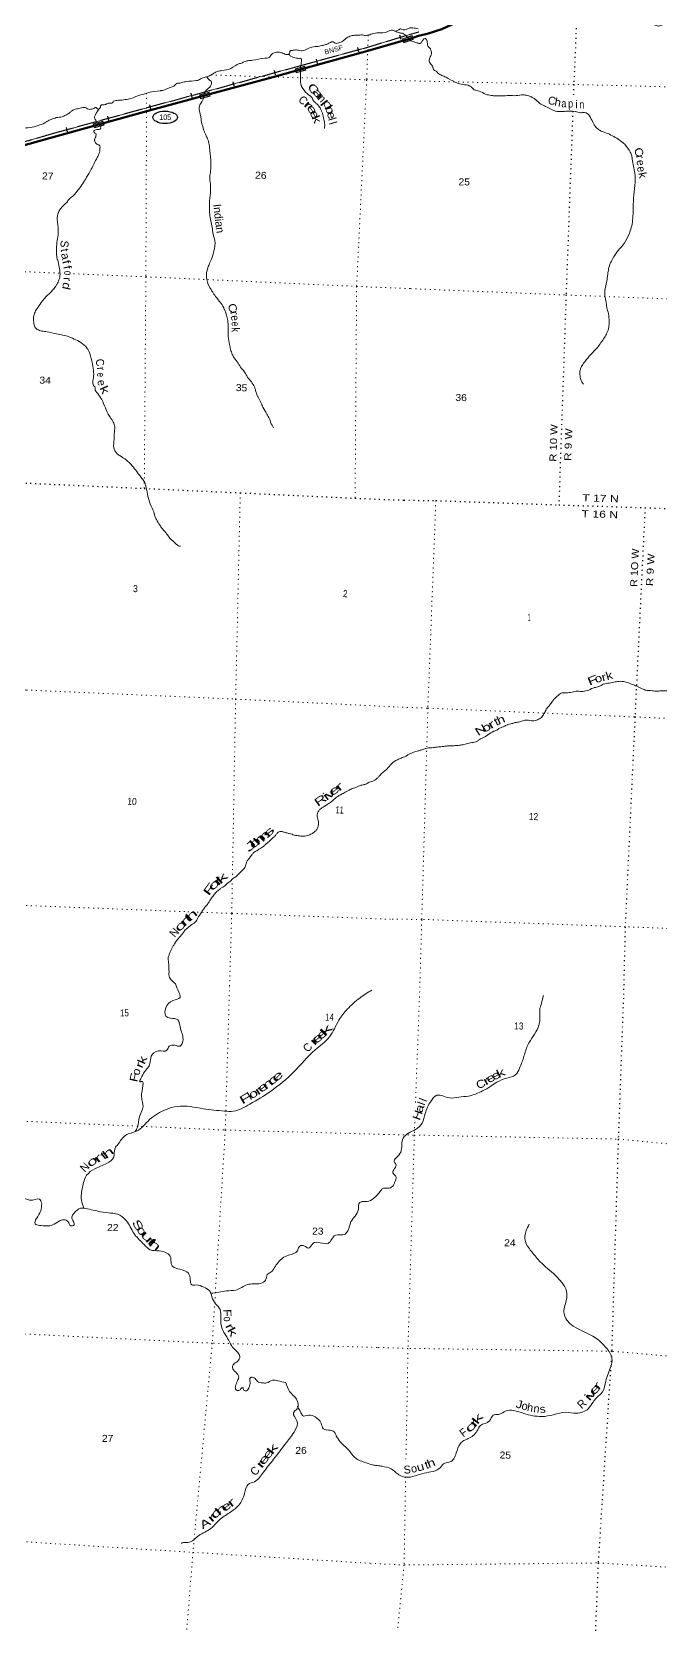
# Model space of a CAD drawing. Header units: feet. Extents: x -757852 to -501257, y -360805 to -170898.
# Drawn here: x -730888 to -715126, y -233572 to -193615 of the extents above; entities that cross this region are included whole.
import ezdxf
from ezdxf.enums import TextEntityAlignment as Align

# ---------------------------------------------------------------- set-up
doc = ezdxf.new("R2010")
doc.units = ezdxf.units.FT
doc.header["$LTSCALE"] = 80
doc.linetypes.add('DOTTED', pattern=[1.5, 0.3, -1.2])
doc.linetypes.add('LONG_DASHED', pattern=[7.5, 6, -1.5])
for name, color, linetype, lineweight in [('17', 7, 'Continuous', 25), ('23', 7, 'Continuous', 70), ('34', 7, 'Continuous', 13), ('39', 7, 'Continuous', 13), ('41', 7, 'Continuous', 13), ('59', 7, 'Continuous', 13), ('6', 7, 'DOTTED', 25), ('63', 7, 'Continuous', 25), ('7', 7, 'DOTTED', 13)]:
    doc.layers.add(name, color=color, linetype=linetype, lineweight=lineweight)

msp = doc.modelspace()

# ---------------------------------------------------------------- linework, layer by layer
at = {"layer": '17'}
msp.add_ellipse((-727544.98, -195760.57), major_axis=(-309.24, 1), ratio=0.500121, dxfattribs=at)
at = {"layer": '23'}
for points in [[(-721185.01, -193716.75), (-720971.06, -193665.58), (-720599.63, -193543.94), (-720242.95, -193384.14), (-719904.93, -193187.93), (-719229.95, -192797.52), (-719208.37, -192787.66), (-719031.14, -192718.95), (-718847.7, -192669.14), (-718660.06, -192638.79), (-718470.27, -192628.21), (-715157.02, -192718.63), (-714167.89, -192745.64)], [(-732021.19, -196715.3), (-729087.28, -195903.12), (-728004.97, -195603.53), (-726429.8, -195178.03), (-724839.86, -194748.56), (-724029.02, -194524.42), (-722459.33, -194090.52), (-721332.12, -193765.6), (-721185.01, -193716.75)]]:
    msp.add_lwpolyline(points, dxfattribs=at)
at = {"layer": '34'}
msp.add_line((-732499.17, -196766.34), (-730308.95, -196153.67), dxfattribs=at)
msp.add_lwpolyline([(-730308.95, -196153.67), (-724234.04, -194487.69), (-722564.03, -194030.72), (-721180.16, -193616.15)], dxfattribs=at)
at = {"layer": '39'}
msp.add_line((-718120.17, -218043.97), (-718048.18, -217796.38), dxfattribs=at)
for points in [[(-715333.99, -192765.36), (-715408.68, -193005.01), (-715412.41, -193075.4), (-715378.96, -193267.53), (-715365.74, -193302.09), (-715282.38, -193424.99), (-715250.8, -193447.92), (-715192.98, -193465.46), (-715165.02, -193472.19), (-715110.42, -193457.43), (-714943.35, -193360.87), (-714816.46, -193265.34), (-714742.72, -193206.74), (-714672.15, -193113.84), (-714614.85, -193070.96), (-714600.6, -193063.25), (-714558.15, -193052.22), (-714476.39, -193076.39), (-714429.34, -193123.87), (-714415.87, -193148.37), (-714399.24, -193207.18), (-714394.47, -193340.21), (-714403.88, -193396.36), (-714438.41, -193494.19), (-714491.97, -193712.36), (-714512.89, -193828.65), (-714514.72, -193903.11), (-714497.62, -193861.25), (-714475.87, -193793.31), (-714377.28, -193622.57), (-714368.8, -193604.66), (-714327.21, -193464.72), (-714306.62, -193279.95), (-714307.1, -193217.52), (-714364.99, -193038.87), (-714380.56, -193018.35), (-714433.82, -192978.77), (-714517.89, -192966.62), (-714609.07, -192998.6), (-714918.8, -193260.79), (-714982.11, -193303.53), (-715069.52, -193345.67), (-715101.74, -193348.9), (-715161.62, -193333.32), (-715258.16, -193256.42), (-715323.1, -193178.98), (-715330.21, -193154.01), (-715335.72, -193142.4), (-715347.77, -193079.08), (-715320.34, -192895.19), (-715287.26, -192813.23), (-715269.82, -192767.84)], [(-724400.9, -194086.98), (-724297.95, -194072.88), (-724197.63, -194074.79), (-724127.99, -194091.62), (-724077.56, -194085.54), (-723938.68, -194024.51), (-723782.53, -193984.31), (-723683.83, -193976.08), (-723608.88, -193958.87), (-723582.58, -193953.87), (-723499.3, -193928.93), (-723417.56, -193891.85), (-723326.26, -193867.23), (-723281.3, -193899.2), (-723217.06, -193899.7), (-723158.31, -193885.89), (-723109.26, -193863.64), (-722960.28, -193748.62), (-722907.23, -193726.54), (-722793.87, -193702.77), (-722693.39, -193700.67), (-722556.67, -193695.96), (-722525.05, -193709.27), (-722494.97, -193710.45), (-722470.54, -193701.34), (-722458.35, -193697.79), (-722410, -193689.87)], [(-722410, -193689.87), (-722350.7, -193665.75), (-722197.17, -193641.56), (-721971.23, -193614.15), (-721847.23, -193574.7), (-721785.77, -193595.24), (-721743.43, -193590.85), (-721684.28, -193566.98), (-721647.04, -193538.23), (-721569.78, -193565.43), (-721531.68, -193566.92), (-721403.29, -193517.57), (-721327.02, -193518.54), (-721199.17, -193535.64)], [(-721758.29, -193597.71), (-721671.1, -193642.03), (-721587.12, -193651.36), (-721563.52, -193664.37), (-721516.79, -193702.45), (-721387.1, -193836.97)], [(-721190.23, -193896.81), (-721147.46, -193906.34), (-721050.26, -193791.95), (-721015.93, -193784.74), (-720992.39, -193807.48), (-720973.16, -193842.19), (-720954.12, -193967.51), (-720909.18, -194018.96), (-720876.34, -194072.13), (-720863.61, -194126.82), (-720873.16, -194189.01), (-720911.85, -194292.77), (-720921.02, -194338.86), (-720913.83, -194373.27), (-720838.09, -194479.85), (-720824.88, -194514.42), (-720819.35, -194534.69), (-720810, -194563.11), (-720748.65, -194600.87), (-720699.6, -194648.4), (-720606.63, -194707.09), (-720497.3, -194754.09), (-720271.3, -194876.46), (-720151.84, -194919.7), (-720077.91, -194935.62), (-719898.08, -194974.29), (-719789.93, -195069.59), (-719666.21, -195102.86), (-719503.42, -195181.39), (-719361.52, -195211.08), (-719331.52, -195215.85), (-719231.29, -195224.36), (-718867.5, -195215.22), (-718785.19, -195217.25), (-718603.98, -195199.58), (-718477.61, -195206.73), (-718417.77, -195224.32), (-718350.12, -195250.16), (-718284.81, -195290.03), (-718166.77, -195391.62), (-718059.95, -195458.7), (-718000.36, -195486.35), (-717782, -195592.44), (-717720.17, -195610.07), (-717615.83, -195614.67), (-717587.73, -195615.36), (-717458.95, -195606.46), (-717192.4, -195631.18), (-717122.44, -195644.99), (-717019.86, -195639.47), (-716814.9, -195882.16), (-716735.6, -196006.96), (-716643.07, -196083.75), (-716472.05, -196154.44), (-716180.56, -196308.64), (-716056.21, -196398.31), (-716014.99, -196437.6), (-715875.28, -196638.39), (-715839.21, -196723.86), (-715830.45, -196776.44), (-715827.17, -196806.72), (-715761.62, -197164.77), (-715755.1, -197390.47), (-715786.93, -197705.85), (-715800.79, -198025.69), (-715831.06, -198441.78), (-715875.34, -198609.84), (-715905.42, -198689.64), (-716031.78, -198928.17), (-716079.62, -198995.45), (-716143.53, -199062.33), (-716274.38, -199238.32), (-716349.9, -199369.35), (-716410.04, -199528.97), (-716435.38, -199661.25), (-716440.33, -199699.38), (-716464.69, -199873.98), (-716510.8, -200116.49), (-716514.29, -200176.82), (-716506.66, -200275.68), (-716474.92, -200455.68), (-716460.98, -200542.61), (-716424.18, -200680.46), (-716407.02, -200882.25), (-716414.59, -201027.05), (-716460.29, -201170.9), (-716525.43, -201288.09), (-716610.83, -201412.85), (-716696.14, -201533.58), (-716863.17, -201710.68), (-717016.3, -201894.17), (-717032.84, -201913.89), (-717078.78, -201985.25), (-717135.94, -202104.66), (-717141.13, -202152.86), (-717135.22, -202239.59), (-717130.43, -202290.05)], [(-733143.55, -196713.7), (-733039.54, -196671.44), (-732857.86, -196646.32), (-732530.62, -196489.93), (-732475.49, -196465.9), (-732253.72, -196337.62), (-732150.94, -196275.16), (-731994.03, -196162.46), (-731973.13, -196141.12), (-731952.63, -196129.85), (-731922.4, -196127), (-731705.02, -196165.72), (-731622.73, -196166.92), (-731503.53, -196147.42), (-731408.9, -196141.04), (-731392.79, -196139.66), (-731343.75, -196117.41), (-731232.17, -196087.53), (-731188.91, -196059.01), (-731129.92, -196039.17), (-730926.35, -196018.93), (-730733.57, -195966.05), (-730564.39, -195900.16), (-730451.43, -195834.08), (-730400.46, -195813.92), (-730274.23, -195768.5), (-730124.79, -195746.15), (-730042.98, -195707.06), (-729948.52, -195652.34), (-729892.47, -195604.19), (-729763.85, -195548.79), (-729743.64, -195545.56), (-729605.84, -195512.67), (-729551.79, -195516.81), (-729514.16, -195530.36), (-729460.94, -195556.61), (-729410.82, -195558.58), (-729360.16, -195546.46), (-729311.13, -195524.21), (-729290.53, -195510.92), (-729262.85, -195522.07), (-729247.66, -195544.82), (-729219.81, -195551.95), (-729184.81, -195529.15), (-729169.77, -195503.56), (-729166.46, -195469.44), (-729153.9, -195455.84), (-729141.56, -195448.26), (-729048.95, -195441.82), (-728977.39, -195408.36), (-728913.08, -195406.85), (-728858.25, -195390.87), (-728851.39, -195368.98), (-728814.46, -195348.27), (-728677.19, -195329.48), (-728333.28, -195262.37), (-728255.7, -195229.15), (-728052.59, -195168.61), (-727956.97, -195136.1), (-727672.2, -195092.87), (-727647.99, -195089.79), (-727503.87, -195049.1), (-727422.06, -195010.01), (-727365.15, -194992.09), (-727328.44, -194977.42), (-727253.65, -194911.87), (-727166.82, -194899.15), (-727124.1, -194884.71), (-727014.83, -194862.8), (-726754.88, -194838.74), (-726730.67, -194835.65), (-726642.46, -194786.75), (-726536.82, -194754.63), (-726420.84, -194714.85), (-726334.4, -194659.83), (-726322.06, -194652.25), (-726230.07, -194609.53), (-726118.8, -194587.71), (-725897.95, -194535.92), (-725680.42, -194413.52), (-725627.68, -194399.47), (-725537.77, -194358.68), (-725444.62, -194338.16), (-725355.94, -194329.54), (-725044.55, -194273.26), (-724933.52, -194257.47), (-724868.13, -194175.43), (-724826.94, -194148.84), (-724784.15, -194132.39), (-724695.47, -194123.78), (-724605.95, -194145.42), (-724594.06, -194149.9), (-724482.94, -194184.47), (-724434.21, -194170.26), (-724418.48, -194126.57), (-724411.39, -194098.64), (-724400.9, -194086.98)], [(-724440.14, -194178.32), (-724388.32, -194230.47), (-724259.38, -194271.78), (-724179.41, -194280.96), (-724143.25, -194280.35), (-724126.13, -194357.57), (-724144.78, -194477.68), (-724147.15, -194504.98)], [(-721387.92, -193836.69), (-721322.79, -193859.21), (-721229.14, -193889.74), (-721217.43, -193893.87), (-721210.95, -193895.72), (-721190.23, -193896.81)], [(-724147.15, -194504.98), (-724149.24, -194751.44), (-724151.31, -194805.74), (-724131.03, -194957.6), (-724120.15, -194988.24), (-724093.78, -195033.59), (-723935.61, -195202.93), (-723871.29, -195253.79), (-723822.54, -195344.32), (-723782.06, -195388.21), (-723768.49, -195400.82), (-723668.08, -195505.47), (-723629.06, -195587.55), (-723597.59, -195657.27), (-723563.19, -195807.67), (-723547.84, -195878.76), (-723542.51, -196001.84), (-723547.91, -196037.89)], [(-726493.26, -194745.32), (-726485.22, -194770.74), (-726444.74, -194814.63), (-726413.35, -194833.98), (-726380.88, -194877.55), (-726389.37, -194941.67), (-726404.85, -194979.34), (-726513.11, -195079.84), (-726553.67, -195142.7), (-726572.23, -195274.73)], [(-726572.23, -195274.73), (-726603.39, -195340.15), (-726671.87, -195450.27), (-726690.21, -195562.35), (-726655.96, -195716.77), (-726649.56, -195759.31), (-726619.69, -195923.63), (-726525.83, -196199.21), (-726481.41, -196297.63), (-726438.83, -196444.32), (-726419.45, -196620.31), (-726402.95, -196765.98), (-726409.55, -197148.4), (-726424.73, -197282.75), (-726404.58, -197491.01), (-726422.38, -197798.47), (-726432.77, -198069.97), (-726420.72, -198227.55), (-726359.31, -198564.29), (-726327.68, -198734.72), (-726299.61, -198840.55), (-726294.36, -198965.64), (-726299.67, -198999.67), (-726346.16, -199217.39), (-726428.27, -199421.63), (-726470.82, -199536.78), (-726507.28, -199702.52), (-726503.89, -199771.13), (-726434.78, -200011.51), (-726378.09, -200104.36), (-726342.23, -200164.17), (-726164.47, -200398.73), (-726075.48, -200539.18), (-726045.78, -200602.77), (-725975.13, -200855.29), (-725963.02, -200958.48), (-725962.17, -200988.72), (-725960.6, -201262.7), (-725928.05, -201461.35), (-725902.74, -201587.22), (-725859.17, -201707.76), (-725812.44, -201798.21), (-725714.96, -201926.9), (-725625.82, -202063.32), (-725575.61, -202115.64), (-725515.3, -202218.71), (-725337.86, -202461.3), (-725280.48, -202588.42), (-725254.1, -202686.13), (-725224.56, -202753.74), (-725211.61, -202782.46), (-725140.51, -202918.17), (-725092.61, -203030.81), (-724990.89, -203206), (-724927.27, -203327.32), (-724863.11, -203486.93), (-724821.54, -203555.02)], [(-729197.95, -195544.31), (-729293.68, -195698.11), (-729308.94, -195729.74), (-729312.48, -195769.88), (-729296.14, -195814.84), (-729248.78, -195889.2), (-729244.06, -195894.8)], [(-729244.06, -195894.8), (-729162.87, -196005.35), (-729164.4, -196045.58), (-729189.07, -196060.73), (-729234.13, -196065.4), (-729286.67, -196074.01), (-729324.21, -196095.02), (-729334.35, -196108.87), (-729328.72, -196141.86), (-729283.52, -196167.8), (-729286.53, -196246.24), (-729295.54, -196272.08), (-729313.59, -196323.74), (-729310.74, -196354.06), (-729299.93, -196386.71), (-729275.09, -196419.91), (-729210.09, -196452.66), (-729194.28, -196459.32), (-729182.72, -196471.86), (-729177.93, -196504.28), (-729193.26, -196642.65), (-729250.39, -196771.34), (-729395.95, -197059.7), (-729514.22, -197264.54), (-729537.73, -197301.9), (-729582.99, -197382.71), (-729684.92, -197527.76), (-729819.85, -197695.7), (-729861.71, -197740.38), (-729967.5, -197828.9), (-729995.34, -197874.13), (-730032.96, -197912.94), (-730201.12, -198109.79), (-730225.02, -198157.2), (-730246.29, -198240.95), (-730250.14, -198341.51), (-730234.94, -198468.99), (-730226.43, -198666.71), (-730253.71, -198854.97), (-730271.12, -199047.65), (-730272.35, -199079.82), (-730264.78, -199249.31), (-730229.68, -199381.6), (-730192.34, -199560.3), (-730182.07, -199659.39), (-730179.6, -199699.77), (-730208.97, -199837.59), (-730257.53, -199952.52), (-730295.85, -200009.42), (-730444.96, -200180.83), (-730484.44, -200215.54), (-730652.52, -200410.37), (-730758.61, -200559.3), (-730792.92, -200616.36), (-730841.87, -200741.33), (-730847.41, -200833.77), (-730846.02, -200849.93), (-730835.44, -200940.98), (-730800.97, -201036.99), (-730752.46, -201081.18), (-730633.63, -201124.1), (-730499.84, -201143.43), (-730270.98, -201196.7), (-729952.43, -201267.57), (-729869.53, -201305.05), (-729703.97, -201386.06), (-729536.09, -201511.45), (-729497.76, -201559.29), (-729460.35, -201631.24), (-729385.15, -201869.82), (-729378.36, -201902.32), (-729342.02, -202107.16), (-729343.32, -202298.45), (-729356.48, -202432.88), (-729325.17, -202506.61), (-729300.34, -202539.8), (-729301.57, -202571.99), (-729235.86, -202691.37), (-729135.22, -202842.34), (-728942.34, -203258.74), (-728811.07, -203501.54), (-728806.29, -203533.95), (-728824.4, -203692.35), (-728826.62, -203855.4), (-728837.93, -203993.93), (-728838.63, -204012.02), (-728823.35, -204085.13), (-728805, -204130.16), (-728780.24, -204165.37), (-728722.18, -204222.02), (-728641.9, -204275.52)], [(-717130.43, -202290.05), (-717096.57, -202383.51), (-717050.07, -202453.13)], [(-728641.9, -204275.52), (-728530.32, -204350.37), (-728367.61, -204505.78), (-728145.82, -204796.43), (-728069.39, -204898.11), (-728025.82, -205018.64), (-727970.2, -205296.75), (-727894.31, -205517.23), (-727817.26, -205707.55), (-727812.25, -205733.92), (-727762.66, -205854.7), (-727679.52, -205990.88), (-727616.67, -206079.95), (-727553.21, -206152.92), (-727374.76, -206369.37), (-727318.47, -206419.9), (-727205.5, -206510.92), (-727155.76, -206522.94)], [(-721760.31, -211898.34), (-721664.56, -211859.21), (-721623.56, -211840.7), (-721568.25, -211816.71), (-721515.19, -211798.68), (-721459.32, -211760.62), (-721383.35, -211723.35), (-721311.48, -211687.94), (-721195.63, -211660.31), (-721124.24, -211636.97), (-721052.93, -211615.63), (-720973.43, -211590.59), (-720892.55, -211581.72), (-720811.75, -211574.86), (-720718.65, -211562.45), (-720595.41, -211551.23), (-720504.32, -211538.74), (-720413.47, -211532.28), (-720322.79, -211529.85), (-720215.78, -211522.01), (-720110.62, -211510.08), (-719986.82, -211484.79), (-719852.56, -211449.84), (-719718.46, -211418.92), (-719654.15, -211371.12), (-719572.15, -211334.09), (-719450.28, -211256.35), (-719299.79, -211167.66), (-719226.07, -211136.35), (-719155.73, -211088.79), (-719067.78, -211054.01), (-718979.68, -211015.22), (-718908.21, -210989.86), (-718843.17, -210974.31), (-718769.69, -210949.04), (-718680.69, -210938.47), (-718465.16, -210884.6), (-718323.17, -210908.37), (-718201.14, -210876.97), (-718106.2, -210818.3), (-718036.02, -210724.4), (-717981.37, -210615.79), (-717911.35, -210525.92), (-717843.35, -210435.96), (-717779.61, -210351.88), (-717706.62, -210288.31), (-717629.37, -210218.87), (-717530.08, -210202.67), (-717370.57, -210190.89), (-717234.55, -210162.05), (-717087.74, -210165.87), (-716956.14, -210146.93), (-716806.61, -210082.38), (-716664.15, -210043.73), (-716551.2, -209987.79), (-716401.03, -209957.5), (-716250.93, -209929.23), (-716119.4, -209912.3), (-715975.33, -209934.14), (-715824.58, -209990.5), (-715713.71, -210037.21), (-715577.35, -210101.04), (-715480.15, -210137.14), (-715357.62, -210144.02), (-715231.48, -210161.12), (-715130.58, -210155.06), (-714961.43, -210153.73), (-714822.02, -210191.51), (-714635.65, -210213.02), (-714543.83, -210283.14), (-714419.21, -210338.45), (-714263.63, -210425.21), (-714149.78, -210498.22), (-714063.27, -210550.01), (-713973.86, -210630.11), (-713896.99, -210721.79), (-713820.28, -210817.5), (-713760.61, -210936.7), (-713691.62, -211024.05), (-713613.3, -211129.89), (-713521.23, -211244.34), (-713449.42, -211362.01), (-713317.87, -211496.16), (-713197.51, -211607.7), (-713106.65, -211701.96), (-713009.76, -211746.1), (-712891.33, -211805.19), (-712758.43, -211854.79), (-712639.6, -211903.83), (-712495.85, -211933.72)], [(-722785.86, -212583.86), (-722741.13, -212567.22), (-722671.72, -212533.27), (-722600.84, -212515.49), (-722511.7, -212492.28), (-722425.85, -212446.79), (-722301.94, -212404.58), (-722223.59, -212342.72), (-722171.85, -212296.09), (-722115.37, -212227.46), (-722020.38, -212148.02), (-721954.06, -212085.76), (-721895.45, -212013.16), (-721760.31, -211898.34)], [(-727287.02, -217504.96), (-727430.93, -217347.15), (-727448.75, -217278.05), (-727445.92, -217191.5), (-727449.58, -217118.84), (-727450.36, -217020.08), (-727463.72, -216937.02), (-727471.38, -216864.22), (-727453.23, -216800.35), (-727424.77, -216728.76), (-727394.18, -216653.21), (-727359.78, -216583.84), (-727319.48, -216518.69), (-727270.63, -216437.71), (-727235.91, -216395.57), (-727184.95, -216335.8), (-727124.52, -216269.31), (-727076.14, -216202.41), (-727059.23, -216176.78), (-727015.58, -216131.9), (-726945.52, -216077.82), (-726883.42, -216021.46), (-726815.76, -215979.4), (-726751.19, -215909.01), (-726712.51, -215831.72), (-726672.34, -215770.6), (-726613.07, -215677.88), (-726560.34, -215601.06), (-726499.85, -215532.55), (-726442.78, -215445.8), (-726394.4, -215378.91), (-726327.1, -215286.46), (-726262.07, -215201.99), (-726183.72, -215140.13), (-726130.03, -215095.58), (-726058.36, -215053.64), (-725996.19, -214995.27), (-725926.2, -214943.21), (-725851.53, -214871.15), (-725763.14, -214809.62), (-725684.33, -214733.67), (-725607.46, -214655.64), (-725531.81, -214553.39), (-725506.97, -214469.59), (-725472.5, -214398.21), (-725416.22, -214335.61), (-725382.54, -214288.38), (-725334.22, -214223.5), (-725284.81, -214186.86), (-725210.94, -214138.96), (-725145.35, -214098.84), (-725094.13, -214068.31), (-725034.1, -214013.9), (-724998.87, -213980.82), (-724941.31, -213940.43), (-724876.81, -213872.06), (-724804.54, -213812.01), (-724756.35, -213751.16), (-724704.42, -213698.49), (-724627.51, -213680.91), (-724549.85, -213701.64), (-724505.97, -213711.17), (-724432.39, -213733.78), (-724358.68, -213752.36), (-724309.11, -213772.15), (-724231.18, -213784.83), (-724139.15, -213795.97), (-724071.06, -213802.28), (-723939.46, -213770.41), (-723849.72, -213729.08), (-723781.73, -213676.94), (-723731.41, -213612.13), (-723702.82, -213536.52), (-723696.31, -213460.17), (-723702.43, -213401.53), (-723722.39, -213336.38), (-723726.11, -213265.73), (-723709.76, -213195.75), (-723667.53, -213132.69), (-723595.46, -213078.68), (-723521.65, -213032.78), (-723435.4, -212975.22), (-723346.89, -212909.67), (-723282.71, -212851.36), (-723241.53, -212820.5), (-723186.04, -212782.06), (-723124.73, -212749.85), (-723024.63, -212698.79), (-722957.04, -212658.74), (-722848.85, -212605.93), (-722785.86, -212583.86)], [(-722358.17, -217661.37), (-722660.4, -217860.15), (-722976.14, -218143.78), (-723185.18, -218414.68), (-723422.95, -218835.5), (-723784.22, -219163.94), (-724312.81, -219712.32), (-724901.83, -220204.5), (-725419.28, -220523.98), (-725835.98, -220699.85), (-726054.53, -220696.98), (-726586.27, -220637.96), (-727238.36, -220579.17), (-727521.73, -220660.72), (-727932.66, -220909.16), (-728258.61, -221198.5), (-728532.71, -221304.47), (-728730.41, -221533.5), (-728799.61, -221629.85), (-728836.86, -221859.93), (-729012.14, -222013.26), (-729309.16, -222146.66), (-729512.81, -222309.14), (-729616.45, -222609.52), (-729644.56, -222932.39), (-729582.94, -223132.41)], [(-727287.02, -217504.96), (-727203.17, -217710.71), (-727171.23, -217844.44), (-727348.2, -217923.31), (-727526.48, -218108.72), (-727522.78, -218311.94), (-727412.19, -218367.72), (-727226.82, -218405.74), (-727170.27, -218586.5), (-727095.87, -218902.55), (-727169.26, -219069.15), (-727302.9, -219044.82), (-727440.11, -219070.65), (-727501.35, -219169.26), (-727714.58, -219188.67), (-727893.24, -219321.79), (-727924.99, -219503.78), (-728083.05, -219748.14), (-728151.86, -219961.14), (-728147.53, -219959), (-728138.13, -220325.95), (-728095.11, -220586.31), (-728189.17, -220836.71), (-728241.64, -221104.52), (-728296.86, -221208.71)], [(-718120.17, -218043.97), (-718140.59, -218113.5), (-718140.93, -218361.06), (-718187.27, -218599.4), (-718443.7, -219033.66), (-718541.56, -219321), (-718651.78, -219620.11), (-718754.67, -219790.59), (-718971.76, -219867.58), (-719221.82, -219975.95), (-719375.13, -220074.69), (-719583.21, -220192.18), (-719934.29, -220320.11), (-720174.24, -220348.22), (-720409.97, -220368.39), (-720727.9, -220301.92), (-720880.55, -220453.02), (-721019.06, -220757.45), (-721095.59, -220997.03), (-721260.5, -221155.86), (-721569.71, -221375.43), (-721606.15, -221541.56), (-721633.06, -221728.06), (-721749.39, -221874.04), (-721802, -221965.29), (-721753.38, -222028.92), (-721786.41, -222140.8), (-721829.34, -222246.38), (-721747.65, -222353.12), (-721787.28, -222486.96), (-721815.26, -222558.71), (-721923.65, -222630.42), (-722034.15, -222627.61), (-722100.44, -222642.88)], [(-739507.42, -219705.22), (-739437.79, -219466.11), (-739347.36, -219396.57), (-739049.21, -219484.41), (-738902.23, -219724.33), (-738888.95, -219877.58), (-738978.37, -220108.02), (-738999.22, -220197.85), (-738938.1, -220296.3), (-738858.5, -220445.61), (-738705.82, -220631.42), (-738505.49, -220832.8), (-738458.14, -221115.82), (-738234.32, -221271.69), (-738088.97, -221499.49), (-737924.95, -221836.47), (-737767.64, -221873.61), (-737689.67, -221817.75), (-737731.26, -221671.66), (-737737.71, -221556.83), (-737656.11, -221513.16), (-737509.01, -221556.01), (-737428.91, -221689.24), (-737346.88, -221695.86), (-737317.95, -221604.27), (-737235.22, -221524.43), (-737079.85, -221559.5), (-736875.07, -221618.25), (-736797.29, -221890.16), (-736852.83, -222063.36), (-736794.47, -222121.51), (-736673.73, -222109.23), (-736658.82, -222274.6), (-736741.36, -222477.11), (-736654.18, -222576.38), (-736468.63, -222672.73), (-736371.18, -222828.63), (-736276.24, -223000.55), (-736189.44, -223047.53), (-736089.75, -223002.41), (-736032.27, -222766.94), (-735899.26, -222682.66), (-735700.86, -222753.27), (-735550.62, -223081.77), (-735376.59, -223161.67), (-735086.71, -223128.59), (-734999.16, -223215.81), (-734977.11, -223409.55), (-735081.94, -223490.7), (-735267.49, -223523.05), (-735309.26, -223576.03), (-735248.27, -223678.5), (-735172.3, -223815.63), (-735116.81, -223901.84), (-734994.82, -223978.08), (-734949.11, -224055.94), (-734924.62, -224171.34), (-734814.96, -224321.59), (-734591.83, -224499.56), (-734413.1, -224557.49), (-734306.77, -224492.48), (-734238.51, -224361.91), (-734041.38, -224150.96), (-733797.22, -223782.62), (-733503.71, -223504.33), (-733324.86, -223429.54), (-733171.93, -223542.95), (-733051.94, -223747.83), (-732863.82, -223697.47), (-732644.2, -223601.84), (-732465.85, -223607.47), (-732396.27, -223692.12), (-732418.13, -223878.44), (-732244.66, -223976.42), (-732126.48, -224046.51), (-732028.54, -224057.65), (-731941.06, -224018.18), (-731839.48, -224041.49), (-731683.74, -224064.51), (-731640.28, -224021.64), (-731645.61, -223806.3), (-731576.53, -223649.62), (-731466.82, -223476.13), (-731414.53, -223343.05), (-731360.68, -223224.09), (-731270.44, -223160.58), (-731193.36, -222939.8), (-731079.51, -222891.11), (-730938.48, -222935.78), (-730698.95, -222909.16), (-730640.08, -223015.58)], [(-722100.44, -222642.88), (-722266.28, -222851.6), (-722438.05, -222956.78), (-722582.84, -222968.3), (-722659.8, -222992.01), (-722697.24, -223163.77), (-722885.61, -223479.56), (-722960.63, -223698.4), (-723031.51, -223784.64), (-723273.12, -223813.21), (-723455.97, -224016.57), (-723652.05, -224000.33), (-723837.28, -224022.63), (-723955.14, -224135.54), (-724000.6, -224114), (-724083.46, -224069.16), (-724184.84, -224104.16), (-724224.04, -224203.47), (-724448.11, -224313.03), (-724710.56, -224495.78), (-724798.85, -224625.71), (-724880.45, -224733.74), (-724980.83, -224800.95), (-725023.29, -224940.37), (-725150.16, -225020.83), (-725480.06, -225050.63), (-725769.25, -225190.31), (-726002.46, -225207.08), (-726196.22, -225245.2), (-726398.81, -225270.06)], [(-730640.08, -223015.58), (-730663.93, -223201.85), (-730774.27, -223395.43), (-730808.34, -223523.06), (-730699.31, -223564.7), (-730365.9, -223551.1), (-730204.59, -223459.67), (-730091.18, -223425.04), (-729982.21, -223468.7), (-729907.31, -223575.63), (-729830.35, -223551.92), (-729841.87, -223471.12), (-729886.46, -223357.1), (-729827.28, -223260.43), (-729668.91, -223134.72), (-729540.72, -223140.78), (-729164.17, -223223.05), (-728912.42, -223255.13), (-728681.4, -223308.67), (-728492.28, -223483.56), (-728301.58, -223801.27), (-728070.56, -224047.86), (-727918.13, -224177.35), (-727696.32, -224204.46), (-727503.44, -224258.81), (-727404.55, -224368.51), (-727389.65, -224533.87), (-727353.45, -224595.34), (-727179.1, -224665.2), (-726957.67, -224768.71), (-726912.7, -224935.02), (-726876.37, -225056.83), (-726764.15, -225060.37), (-726575.34, -225116.6), (-726429.74, -225207.67), (-726370.31, -225360.36), (-726279.38, -225532.15), (-726194.02, -225625.33), (-726134.33, -226091.74), (-725977.51, -226402.35), (-725807.42, -226673.15), (-725670.59, -226852.42), (-725728.64, -226977.28), (-725823.07, -227046.69), (-725851.75, -227130.24), (-725773.22, -227249.35), (-725696.88, -227374.43), (-725727.81, -227465.96), (-725778.1, -227599.1), (-725776.4, -227673.56), (-725691.3, -227710.43), (-725635.5, -227657.89), (-725598.74, -227636.94), (-725566.55, -227698.28), (-725502.87, -227714.37), (-725433.86, -227624.04), (-725412.07, -227504.08), (-725404.43, -227387.68), (-725312.18, -227388.58), (-725224.89, -227483.84), (-725103.58, -227517.84), (-724999.32, -227519.12), (-724852.84, -227453.36), (-724716.82, -227465.7), (-724513.64, -227509.35)], [(-722319.93, -229583.1), (-722263.97, -229588.84), (-722221, -229592.39), (-722099.22, -229610.16), (-721875.71, -229674.21), (-721648.87, -229843.02), (-721505.2, -229884.92), (-721042.24, -229783.99), (-720634.39, -229637.37), (-720527.08, -229529.4), (-720391.7, -229502.66), (-720305.2, -229422.34), (-720241.09, -229275.02), (-720134.49, -229038.22), (-720048.19, -228965.95), (-719938.36, -228916.41), (-719722.55, -228732.7), (-719632.33, -228586.06), (-719404.22, -228471.1), (-719316.16, -228330.44), (-719184.96, -228309.62), (-718987.7, -228222.06), (-718800.45, -228210.72), (-718543.04, -228285.7), (-718096.69, -228361.47), (-717800.07, -228318.7), (-717494.9, -228256.02), (-717218.07, -228279.17), (-716929.68, -228165.74), (-716808.86, -228002.83), (-716717.36, -227883.32), (-716573.06, -227744.09), (-716489.73, -227474.49), (-716363.58, -227103.33), (-716334.5, -226910.85), (-716388.93, -226760.52), (-716579.97, -226528.22), (-716725.48, -226401.74), (-717463.56, -225944.18), (-717537.72, -225779.26), (-717481.12, -225454.64), (-717475.01, -225217.29), (-717584.25, -225009.21), (-718149.18, -224463.47), (-718375.45, -224194.05), (-718506.42, -223971.32), (-718487.27, -223696.07), (-718409.74, -223538.85)], [(-724513.64, -227509.35), (-724422.17, -227730.38), (-724251.71, -227924.79), (-724233.17, -228166.68), (-724326.73, -228272.32), (-724236.61, -228470.22), (-724286.32, -228713.98), (-724502.37, -229016.84), (-724822.24, -229433.06), (-725075.04, -229756.88), (-725301.17, -229997.08), (-725459.86, -230068.49), (-725553.16, -230294.78), (-725696.63, -230585.86), (-725894.39, -230752.55), (-726162.98, -230939.13), (-726431.75, -231196.09), (-726734.09, -231371.55), (-726975.44, -231520.78), (-727128.93, -231554.14), (-727127.05, -231558.22)], [(-724224.6, -228105.1), (-724106.71, -228323.33), (-724100.25, -228332.94), (-723939.27, -228326.78), (-723780.27, -228374.03), (-723632.67, -228529.51), (-723570.85, -228670.21), (-723493.51, -228698.79), (-723325.93, -228728.21), (-723249.34, -228845.25), (-723153.78, -228997.08), (-722943.48, -229200.78), (-722782.97, -229392.87), (-722498.22, -229524.52), (-722319.93, -229583.1)]]:
    msp.add_spline(points, degree=3, dxfattribs=at)
at = {"layer": '59'}
for points in [[(-721318.08, -193811.17), (-721557.02, -193888.33), (-721589.44, -193787.98), (-721350.49, -193710.8)], [(-721579.36, -193793.13), (-721355.64, -193720.87), (-721328.15, -193806.01), (-721551.86, -193878.25)], [(-724012.78, -194575.95), (-724254.47, -194644.03), (-724283.06, -194542.52), (-724041.37, -194474.44)], [(-724273.18, -194548.05), (-724046.9, -194484.31), (-724022.65, -194570.41), (-724248.93, -194634.15)], [(-726413.93, -195230.06), (-726656.09, -195296.49), (-726683.98, -195194.78), (-726441.83, -195128.35)], [(-726674.14, -195200.37), (-726447.42, -195138.18), (-726423.76, -195224.46), (-726650.49, -195286.65)], [(-729076.79, -195958.14), (-729318.34, -196026.7), (-729347.14, -195925.25), (-729105.59, -195856.69)], [(-729337.26, -195930.76), (-729111.1, -195866.56), (-729086.66, -195952.62), (-729312.82, -196016.82)]]:
    msp.add_lwpolyline(points, close=True, dxfattribs=at)
at = {"layer": '6'}
for p, q in [((-717120.43, -190887.02), (-717291.78, -194935.51)), ((-717291.78, -194935.51), (-717303.34, -195247.81)), ((-717316.62, -195606.65), (-717487.38, -200218.74)), ((-717487.38, -200218.74), (-717666.51, -205486.08))]:
    msp.add_line(p, q, dxfattribs=at)
for points in [[(-752182.26, -204145.5), (-749059.95, -204240.6), (-746441.58, -204340.72), (-743782.72, -204432.42), (-741553.13, -204513.44), (-738483.51, -204627.3), (-736174.12, -204721.59), (-733315.48, -204839.4), (-730926.12, -204942.94), (-728067.96, -205072.91), (-725658.78, -205183.35), (-722778.72, -205318.32), (-721553.75, -205367.75)], [(-721553.75, -205367.75), (-720753.03, -205376.07), (-717666.51, -205486.08), (-715505.02, -205555.62), (-712936.61, -205657.42), (-712296.41, -205679.31), (-707695.23, -205857.71), (-707029.1, -205886.3), (-702229.05, -206063.74), (-701713.37, -206084.61), (-696975.41, -206254.64), (-696459.82, -206279.54), (-691660.23, -206475.44), (-691146.57, -206496.28), (-690197.59, -206535.53)], [(-715505.02, -205555.62), (-715758.15, -210806.86), (-716003.59, -216072.19), (-716048.07, -217860.45)], [(-716048.07, -217860.45), (-716176.62, -221399.96), (-716341.74, -226723.48), (-716681.49, -232036.51), (-716825.96, -235575.17)]]:
    msp.add_lwpolyline(points, dxfattribs=at)
at = {"layer": '63'}
for p, q in [((-721620.56, -193805.85), (-721652.45, -193699.44)), ((-722682.19, -194118.76), (-722711.51, -194011.6)), ((-724772.66, -194691.11), (-724802.03, -194583.97)), ((-723720.21, -194405.51), (-723749.53, -194298.36)), ((-725810.51, -194978.44), (-725839.9, -194871.29)), ((-726862.91, -195264.32), (-726892.29, -195157.18)), ((-728953.15, -195837.55), (-728982.54, -195730.42)), ((-727900.76, -195551.66), (-727930.15, -195444.53)), ((-729991, -196124.91), (-730020.37, -196017.77))]:
    msp.add_line(p, q, dxfattribs=at)
at = {"layer": '63', "linetype": 'LONG_DASHED'}
msp.add_lwpolyline([(-732499.48, -196765.29), (-730309.25, -196152.61), (-724234.33, -194486.63), (-722564.34, -194029.66), (-721181.74, -193613.07)], dxfattribs=at)
at = {"layer": '7'}
for p, q in [((-733224.56, -199544.23), (-730155.74, -199672.71)), ((-729839.94, -199685.92), (-728027.51, -199761.84)), ((-725658.78, -205183.35), (-725776.34, -210359.35)), ((-727049.94, -215691.61), (-731266.45, -215529.72)), ((-725873.72, -215736.77), (-727022.55, -215694.8)), ((-725873.72, -215736.77), (-725927.74, -217546.6)), ((-721886.53, -215883.1), (-725873.72, -215736.77)), ((-721158.47, -217701.38), (-721265.42, -220576.03))]:
    msp.add_line(p, q, dxfattribs=at)
for points in [[(-722446.59, -193699.01), (-722488.9, -194818.61), (-722739.62, -200003.28), (-722778.72, -205318.32)], [(-726391.51, -194697.37), (-722488.9, -194818.61), (-721220.85, -194849.13)], [(-689876.43, -195926.36), (-691387.87, -195842.39), (-696695.53, -195627.81), (-702001.74, -195435.61), (-707309.87, -195239.52), (-712604.15, -195052.03), (-717291.78, -194935.51), (-721220.85, -194849.13)], [(-728008.48, -195152.59), (-728027.51, -199761.84), (-728067.96, -205072.91)], [(-728027.51, -199761.84), (-722739.62, -200003.28), (-721385.74, -200059.07)], [(-721385.74, -200059.07), (-717487.38, -200218.74), (-712767.32, -200398.49), (-707504.22, -200621.45), (-702122.8, -200851.57), (-696848.71, -201034.92), (-691532.53, -201140.97), (-690036.67, -201219.36)], [(-720753.03, -205376.07), (-720952.21, -210577.42), (-721106.38, -215896.34), (-721158.47, -217701.38)], [(-746742.54, -209390.16), (-741698.29, -209638), (-736328.78, -209880.03), (-731023.91, -210131.79), (-725776.34, -210359.35), (-721717.97, -210556.74)], [(-725775.98, -210350.32), (-725850.81, -214503.6), (-725873.07, -215738.99)], [(-721717.97, -210556.74), (-720952.43, -210586.46), (-715758.15, -210806.86), (-712492.68, -210956.66), (-707237.46, -211111.03), (-701992.17, -211307.58), (-696642.83, -211438.44), (-691339.21, -211550.23), (-690350.34, -211581.79)], [(-690511.98, -216921.22), (-691537.21, -216893.24), (-696823.88, -216753.67), (-702238.82, -216603.06), (-707569.89, -216390.3), (-712660.5, -216199.78), (-716003.59, -216072.19), (-721106.16, -215887.31), (-721886.53, -215883.1)], [(-725927.79, -217548.2), (-726035.23, -221172.16), (-726362.39, -226522.92), (-726846.81, -231770.17), (-727272.85, -237139.93), (-727709.48, -242398.75), (-728117.3, -247634.34), (-728487.59, -252502.72), (-728528.19, -252968.38), (-728546.7, -253512.76)], [(-744473.02, -220310.52), (-741933.5, -220443.06), (-736635.25, -220680.69), (-731373.75, -220939.29), (-726035.23, -221172.16), (-722057.41, -221282.52)], [(-722057.41, -221282.52), (-721292.35, -221299.97), (-716176.62, -221399.96), (-712819.59, -221720.89), (-707580.85, -221805.9), (-702379.55, -221861.78), (-697002.14, -222026.81), (-691728.95, -222179.12), (-690672.3, -222217.37)], [(-721280.39, -220978.47), (-721292.35, -221299.97), (-721452.17, -226651.8), (-721503.37, -229501.73)], [(-722226.53, -226626.54), (-726362.39, -226522.92), (-731535.71, -226267.1), (-736863.71, -226018.47), (-738820.96, -225932.87)], [(-690832.55, -227511.35), (-691940.69, -227517.55), (-697222.13, -227373.08), (-702522.53, -227262.34), (-707687.76, -227132.91), (-712937.73, -227015.41), (-716341.74, -226723.48), (-721452.17, -226651.8), (-722226.53, -226626.54)], [(-721510.03, -229872.55), (-721549.82, -232087.73), (-722068.87, -237259.34), (-722659.75, -240315.26)], [(-749662.55, -230702.7), (-747385.71, -230814.14), (-742341.15, -231017.62), (-737011.71, -231220.05), (-731743.71, -231462.76), (-726846.81, -231770.17), (-722398.02, -232045.23)], [(-722398.02, -232045.23), (-721549.82, -232087.73), (-716681.49, -232036.51), (-713090.58, -232252.69), (-707774.05, -232361.82), (-702657.15, -232572.55), (-697337.95, -232655.58), (-692104.2, -232700.21), (-690990.47, -232728.26)]]:
    msp.add_lwpolyline(points, dxfattribs=at)

# ---------------------------------------------------------------- texts
at = {"layer": '17', "width": 0.85}
msp.add_text('105', height=140, dxfattribs=at).set_placement((-727542.08, -195828.88), align=Align.CENTER)
at = {"layer": '41'}
for s, rotation, width, p in [('C', 307.167, 1.5, (-723989.74, -194993.79)), ('r', 315.611, 2.25, (-724093.2, -195450.29)), ('a', 309.611, 1.9, (-723872.24, -195116.63)), ('p', 307.891, 1.85, (-723627.12, -195384.01)), ('h', 348.761, 1.05, (-717787.99, -195465.4)), ('a', 2.054, 0.85, (-717601.88, -195511.82)), ('p', 1.461, 0.85, (-717432.55, -195515.45)), ('n', 359.722, 0.85, (-717155.23, -195538.38)), ('e', 305.891, 1.7, (-724008.61, -195519.01)), ('e', 297.891, 1.4, (-723929.96, -195637.3)), ('k', 292.04, 1.4, (-723870.5, -195759.67)), ('b', 297.742, 1.5, (-723553.13, -195513.58)), ('e', 290.04, 1.2, (-723494.95, -195657.15)), ('C', 292.451, 1.15, (-715792.98, -196566.33)), ('r', 283.674, 1.15, (-715738.17, -196721.83)), ('e', 280.404, 0.95, (-715721.66, -196847.49)), ('e', 280.343, 0.95, (-715706.95, -197009.61)), ('k', 280.739, 1.1, (-715675.14, -197158.43)), ('a', 283.985, 1.15, (-730159.98, -199185.26)), ('f', 284.592, 1.25, (-730128.95, -199370.8)), ('f', 281.874, 1.15, (-730099.37, -199501.09)), ('o', 268.255, 0.75, (-730070.8, -199609.36)), ('d', 258.205, 1.2, (-730095.4, -199887.26)), ('C', 292.682, 1.15, (-725987.33, -200477.39)), ('r', 286.255, 1.25, (-725920.27, -200640.43)), ('e', 280.216, 0.95, (-725900.28, -200742.89)), ('e', 270.955, 0.75, (-725878.02, -200891.96)), ('k', 270.691, 0.85, (-725876.1, -201036.66)), ('C', 281.938, 0.95, (-729295.19, -201843.02)), ('e', 269.907, 0.7, (-729254.5, -202171.59)), ('k', 293.606, 1.45, (-729191.59, -202549.19))]:
    msp.add_text(s, height=200.9, rotation=rotation, dxfattribs=dict(at, width=width)).set_placement(p)
for s, rotation, p in [('C', 315.21, (-724220.68, -195335.31)), ('m', 310.235, (-723778.05, -195233.53)), ('C', 345.083, (-717959.9, -195412.89)), ('i', 359.936, (-717255.05, -195533.97)), ('l', 286.447, (-723456.55, -195802.97)), ('l', 286.447, (-723439.01, -195903.31)), ('Indian', 277.07, (-726342.82, -197949.13)), ('S', 265.115, (-730159.77, -198841.36)), ('t', 277.9, (-730164.13, -199070)), ('r', 267.271, (-730092.11, -199772.62)), ('r', 277.474, (-729258.72, -202036.72)), ('e', 282.889, (-729249.02, -202369.49))]:
    msp.add_text(s, height=200.9, rotation=rotation, dxfattribs=at).set_placement(p)
for s, height, rotation, width, p in [('F', 200, 21.92, 1.6, (-716781.77, -209975.57)), ('o', 200, 22.562, 1.25, (-716642.23, -209930.13)), ('r', 200, 15.221, 1.2, (-716514.24, -209903.58)), ('k', 200, 16.589, 1.25, (-716376.62, -209863.02)), ('r', 200, 30.936, 1.7, (-719309.74, -211077.45)), ('t', 200, 26.908, 1.3, (-719192.08, -211015.74)), ('h', 200, 23.035, 1.35, (-719083.3, -210965.17)), ('N', 200, 32.508, 1.45, (-719574.91, -211215.68)), ('o', 200, 31.042, 1.5, (-719437.77, -211151.43)), ('e', 200, 37.448, 1.75, (-723249.88, -212727.11)), ('r', 200, 42.26, 2.15, (-723110.61, -212627.32)), ('R', 200, 35.698, 1.6, (-723590.18, -212977.29)), ('i', 200, 39.055, 1.65, (-723452.06, -212882.3)), ('v', 200, 37.542, 1.85, (-723351.69, -212807.04)), ('h', 200, 42.785, 2.05, (-725113.36, -213945.23)), ('n', 200, 43.141, 2.05, (-724995.33, -213859.81)), ('s', 200, 47.147, 2.25, (-724879.32, -213764.26)), ('J', 200, 45.023, 2.3, (-725336.06, -214110.68)), ('o', 200, 43.564, 1.95, (-725230.27, -214032.39)), ('F', 200, 53.968, 2, (-726357.02, -215185.2)), ('o', 200, 46.177, 2, (-726255.05, -215082.99)), ('r', 200, 44.773, 2.25, (-726147.47, -214987.56)), ('k', 200, 42.117, 2.15, (-726056.11, -214923.2)), ('h', 200, 42.484, 2, (-726816.23, -215853.1)), ('o', 200, 42.922, 1.95, (-727097.16, -216119.25)), ('r', 200, 42.787, 2.15, (-726999.11, -216017.21)), ('t', 200, 42.279, 1.9, (-726904.83, -215930.42)), ('k', 200.8, 44.907, 2.3, (-723437.11, -218734.27)), ('r', 200.9, 45.008, 2.25, (-723735.09, -219004.41)), ('e', 200.9, 39.717, 1.8, (-723658.18, -218939.89)), ('e', 200.9, 40.136, 1.85, (-723548.59, -218840.66)), ('k', 200.9, 67.105, 1.45, (-728025.46, -219451.8)), ('F', 200.9, 77.276, 1.35, (-728224.11, -219877.41)), ('o', 200.9, 72.899, 1.1, (-728175.67, -219737.73)), ('r', 200.9, 67.877, 1.4, (-728096.59, -219578.49)), ('e', 200.9, 42.888, 1.95, (-724663.92, -219891.39)), ('e', 200, 27.793, 1.4, (-719205.73, -219887.76)), ('k', 200, 25.507, 1.55, (-719083.22, -219828.52)), ('r', 200.9, 34.7, 1.8, (-725148.84, -220263.99)), ('e', 200.9, 37.565, 1.75, (-725034.79, -220172.76)), ('n', 200.9, 37.565, 1.85, (-724916.28, -220090.47)), ('c', 200.9, 40.203, 2.05, (-724783.88, -219988.99)), ('C', 200, 24.045, 1.2, (-719585.81, -220106.81)), ('r', 200, 29.313, 1.65, (-719437.84, -220021.52)), ('e', 200, 28.49, 1.45, (-719332.57, -219954.32)), ('F', 200.8, 30.306, 1.8, (-725483.06, -220462.38)), ('l', 200.9, 30.567, 1.25, (-725377.3, -220406.92)), ('o', 200.9, 31.567, 1.5, (-725283.97, -220344.7)), ('a', 200, 69.326, 1.3, (-721071.01, -220664.19)), ('H', 200, 70.219, 1.25, (-721118.2, -220831.73)), ('t', 200.9, 37.366, 1.65, (-729030.86, -221891.6)), ('h', 200.9, 37.876, 1.85, (-728916.31, -221821.19)), ('o', 200.9, 39.994, 1.8, (-729317.79, -222038.04)), ('r', 200.9, 39.856, 2.05, (-729165.35, -221956.13)), ('S', 200.9, 302.487, 1.6, (-728309.7, -223615.75)), ('o', 200.9, 300.246, 1.5, (-728216.08, -223751.86)), ('u', 200.9, 311.765, 2.05, (-728074.19, -223916.46)), ('t', 200.9, 314.493, 2, (-727954.62, -224051.06)), ('h', 200.9, 320.187, 1.9, (-727857.91, -224132.92)), ('F', 200.9, 272.295, 1.15, (-726082.49, -225766.36)), ('o', 200.9, 276.35, 0.85, (-726072.94, -225925.87)), ('r', 200.9, 295.116, 1.5, (-726011.99, -226145.73)), ('k', 200.9, 298.454, 1.65, (-725942.45, -226285.36)), ('v', 200, 50.175, 1.95, (-716788.52, -227852.42)), ('e', 200, 46.386, 2, (-716694.39, -227745.77)), ('r', 200, 56.186, 1.8, (-716618.92, -227644.51)), ('J', 200, 346.377, 1.2, (-718683.47, -228152.42)), ('o', 200, 344.654, 1.05, (-718545.45, -228193.25)), ('s', 200, 8.059, 1.1, (-718061.96, -228271.15)), ('i', 200, 49.204, 1.7, (-716864.43, -227947.32)), ('o', 200, 44.12, 2, (-719807.83, -228684.65)), ('r', 200, 51.11, 2, (-719716.07, -228577.12)), ('k', 200, 52.606, 1.95, (-719631.09, -228476.02)), ('e', 200.9, 52.128, 1.75, (-724992.17, -229499.41)), ('e', 200.9, 52.417, 1.75, (-724885.29, -229358.72)), ('k', 200.9, 52.417, 1.95, (-724775.66, -229233.25)), ('r', 200.9, 51.915, 1.95, (-725071.72, -229611.6)), ('u', 200, 16.527, 1.25, (-721114.02, -229719.94)), ('t', 200, 19.696, 1.1, (-720952.08, -229669.17)), ('h', 200, 22.188, 1.35, (-720835.88, -229618.8)), ('e', 200.9, 34.548, 1.65, (-725963.38, -230696.55)), ('r', 200.9, 39.195, 2, (-725822.09, -230593.89)), ('A', 200.9, 30.48, 1.45, (-726491.92, -231129.43)), ('r', 200.9, 41.084, 2.1, (-726310.11, -230971.72)), ('c', 200.9, 49.618, 2.05, (-726202.84, -230853.76)), ('h', 200.9, 41.025, 1.95, (-726080.8, -230769.03))]:
    msp.add_text(s, height=height, rotation=rotation, dxfattribs=dict(at, width=width)).set_placement(p, align=Align.CENTER)
for s, height, rotation, p in [('N', 200, 49.393, (-727240.77, -216280.12)), ('C', 200.9, 46.306, (-723899.23, -219167.92)), ('l', 200, 70.172, (-721024.38, -220539.14)), ('l', 200, 68.406, (-720982.24, -220449.43)), ('N', 200.9, 45.653, (-729491.61, -222175.97)), ('h', 200, 350.739, (-718400.82, -228234.06)), ('n', 200, 353.053, (-718237.67, -228259.88)), ('R', 200, 42.958, (-717023.58, -228117)), ('F', 200, 37.614, (-720000.13, -228839.37)), ('C', 200.9, 46.64, (-725220.9, -229795.13)), ('S', 200, 5.377, (-721462.52, -229793.41)), ('o', 200, 13.141, (-721281.84, -229763.42))]:
    msp.add_text(s, height=height, rotation=rotation, dxfattribs=at).set_placement(p, align=Align.CENTER)
at = {"layer": '6'}
for s, rotation, width, p in [('R 10 W', 88.052, 1.2, (-717730.25, -204405.4)), ('R 9 W', 88.052, 1.25, (-717357.29, -204385.12)), ('T 17 N', 358.157, 1.3, (-717081.98, -205393.38)), ('T 16 N', 358.157, 1.3, (-717100.32, -205791.94)), ('R 1O W', 87.24, 1.15, (-715702.75, -207546.18)), ('R 9 W', 87.24, 1.25, (-715303.5, -207527.2))]:
    msp.add_text(s, height=175.8, rotation=rotation, dxfattribs=dict(at, width=width)).set_placement(p)
at = {"layer": '63', "width": 1.1}
msp.add_text('BNSF', height=120.5, rotation=15.304, dxfattribs=at).set_placement((-723527.87, -194184.51))
at = {"layer": '7'}
for s, height, rotation, width, p in [('27', 175.8, 357.759, 1.1, (-730636.19, -197316.79)), ('26', 175.8, 357.757, 1.1, (-725290.85, -197296.27)), ('25', 175.8, 358.585, 1.1, (-720186.83, -197464.13)), ('34', 175.8, 357.759, 1.1, (-730701.59, -202439.94)), ('35', 175.8, 357.758, 1.1, (-725774.32, -202628.08)), ('36', 175.8, 358.585, 1.1, (-720264.33, -202875.6)), ('3', 175.7, 357.758, 0.9, (-728350.71, -207673.06)), ('2', 175.7, 357.756, 0.9, (-723087, -207798.69)), ('1', 175.7, 358.584, 0.45, (-718453.04, -208390.65)), ('10', 175.7, 357.758, 0.9, (-728495.98, -213009.81)), ('11', 175.7, 357.756, 0.65, (-723270.47, -213224.46)), ('12', 175.7, 358.584, 0.9, (-718420.5, -213392.65)), ('13', 175, 358.542, 0.9, (-718789.52, -218645.84)), ('24', 175, 358.542, 1.1, (-719042.27, -224086.8)), ('25', 175, 358.542, 1.1, (-719155.14, -229413.91))]:
    msp.add_text(s, height=height, rotation=rotation, dxfattribs=dict(at, width=width)).set_placement(p)
for s, width, p in [('15', 0.85, (-728675.01, -218319.73)), ('14', 0.85, (-723530.7, -218428.58)), ('22', 1.1, (-728999.94, -223706.15)), ('23', 1.1, (-723856.13, -223796.76)), ('27', 1.1, (-729129.69, -228997.3)), ('26', 1.1, (-724278.48, -229299.41))]:
    msp.add_text(s, height=175, dxfattribs=dict(at, width=width)).set_placement(p)

doc.saveas('drawing.dxf')
